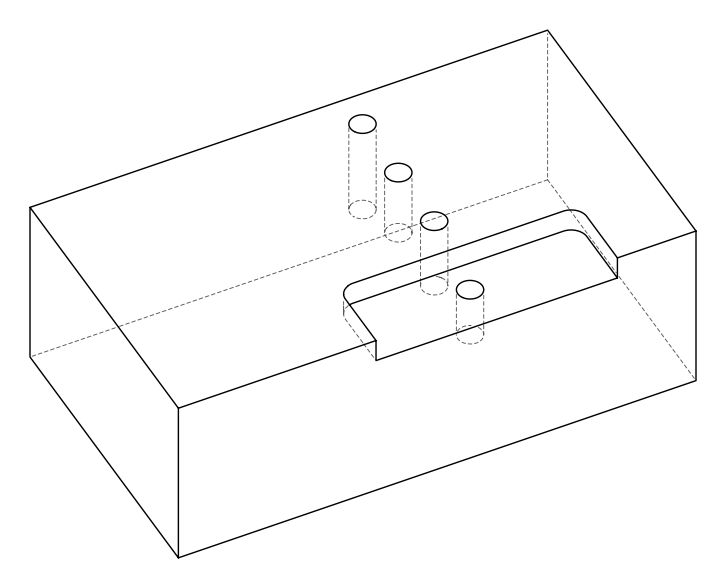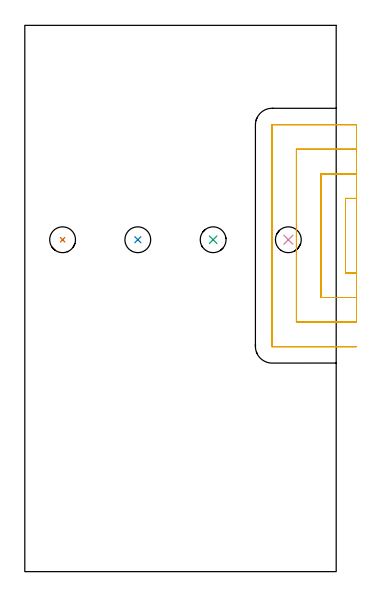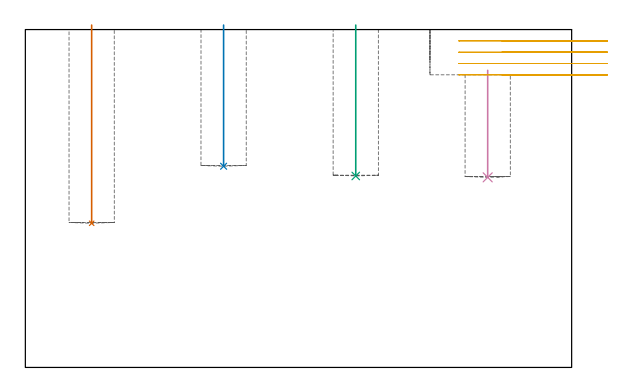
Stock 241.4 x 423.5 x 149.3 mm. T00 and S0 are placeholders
(PLAN: 5 operations, 1 tool changes, 12.9 min)
(1 INDEXABLE_INSERT_DRILL_BLIND_HOLE_FROM_SOLID | STEP1POCKET | NXT0302_011 | 0.35 min | 26776 mm3)
(2 INDEXABLE_INSERT_DRILL_BLIND_HOLE_FROM_SOLID_1 | STEP1POCKET_1 | NXT0302_011 | 0.25 min | 18872 mm3)
(3 INDEXABLE_INSERT_DRILL_BLIND_HOLE_FROM_SOLID_2 | STEP1POCKET_2 | NXT0302_011 | 0.27 min | 20221 mm3)
(4 INDEXABLE_INSERT_DRILL_BLIND_HOLE_FROM_SOLID_3 | STEP1POCKET_3 | NXT0302_011 | 0.19 min | 20412 mm3)
(5 MILL_SLOT | SLOT_PARTIAL_RECTANGULAR | UGT0201_109 | Follow Part, ap 6.35, ae 75% | 11.8 min | 239604 mm3)
(TOOL NXT0302_011 | Index. Insert Drill 20mm [880-D2000L25-05] | D20 PA176 FL100 Z2)
(TOOL UGT0201_109 | End Mill 25.4 mm | D25.4 FL25 Z2)
(OP 1 INDEXABLE_INSERT_DRILL_BLIND_HOLE_FROM_SOLID)
G17 G21 G94 G90
T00 M6
G54
G17 G0 G90 X29.3 Y257.3 S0 M3
G43 Z159.3 H1
G94 G81 G98 Z63.7 F250. R151.3
G80
M5
M2
(OP 2 INDEXABLE_INSERT_DRILL_BLIND_HOLE_FROM_SOLID_1)
G17 G21 G94 G90
T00 M6
G54
G17 G0 G90 X87.6 Y257.3 S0 M3
G43 Z159.3 H1
G94 G81 G98 Z88.9 F250. R151.3
G80
M5
M2
(OP 3 INDEXABLE_INSERT_DRILL_BLIND_HOLE_FROM_SOLID_2)
G17 G21 G94 G90
T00 M6
G54
G17 G0 G90 X146. Y257.3 S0 M3
G43 Z159.3 H1
G94 G81 G98 Z84.6 F250. R151.3
G80
M5
M2
(OP 4 INDEXABLE_INSERT_DRILL_BLIND_HOLE_FROM_SOLID_3)
G17 G21 G94 G90
T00 M6
G54
G17 G0 G90 X204.3 Y257.3 S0 M3
G43 Z159.3 H1
G94 G81 G98 Z84. F250. R131.3
G80
M5
M2
(OP 5 MILL_SLOT)
G17 G21 G94 G90
T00 M6
G54
G17 G0 G90 X257.1 Y289.35 S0 M3
G43 Z159.3 H0
Z144.3
G94 G1 X254.1 F250.
X248.65 F500.
Y231.55
X254.1
X257.1 F250.
Y308.4
X254.1
X229.6 F500.
Y212.5
X254.1
X257.1 F250.
Y327.45
X254.1
X210.55 F500.
Y193.45
X254.1
X257.1 F250.
Y346.5
X254.1
X191.7 F500.
G3 X191.5 Y346.3 R0.2
G1 Y174.6
G3 X191.7 Y174.4 R0.2
G1 X254.1
X257.1 F250.
G0 Y289.35 Z139.3
G1 X254.1
X248.65 F500.
Y231.55
X254.1
X257.1 F250.
Y308.4
X254.1
X229.6 F500.
Y212.5
X254.1
X257.1 F250.
Y327.45
X254.1
X210.55 F500.
Y193.45
X254.1
X257.1 F250.
Y346.5
X254.1
X191.7 F500.
G3 X191.5 Y346.3 R0.2
G1 Y174.6
G3 X191.7 Y174.4 R0.2
G1 X254.1
X257.1 F250.
G0 Y289.35 Z134.3
G1 X254.1
X248.65 F500.
Y231.55
X254.1
X257.1 F250.
Y308.4
X254.1
X229.6 F500.
Y212.5
X254.1
X257.1 F250.
Y327.45
X254.1
X210.55 F500.
Y193.45
X254.1
X257.1 F250.
Y346.5
X254.1
X191.7 F500.
G3 X191.5 Y346.3 R0.2
G1 Y174.6
G3 X191.7 Y174.4 R0.2
G1 X254.1
X257.1 F250.
G0 Y289.35 Z129.3
G1 X254.1
X248.65 F500.
Y231.55
X254.1
X257.1 F250.
Y308.4
X254.1
X229.6 F500.
Y212.5
X254.1
X257.1 F250.
Y327.45
X254.1
X210.55 F500.
Y193.45
X254.1
X257.1 F250.
Y346.5
X254.1
X191.7 F500.
G3 X191.5 Y346.3 R0.2
G1 Y174.6
G3 X191.7 Y174.4 R0.2
G1 X254.1
X257.1 F250.
G0 Z159.3
M5
M2
